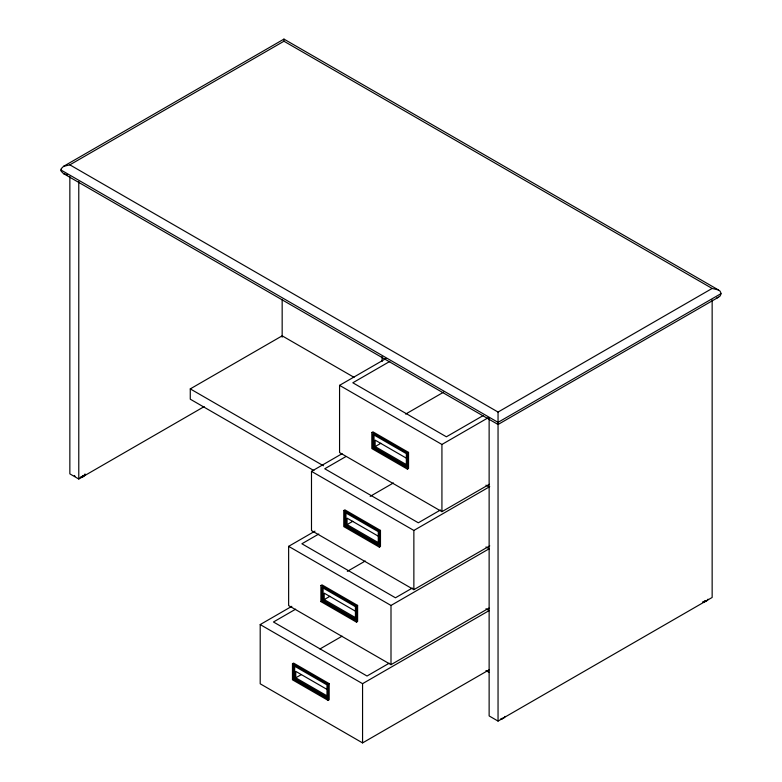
<?xml version="1.0" encoding="UTF-8"?>
<svg xmlns="http://www.w3.org/2000/svg" width="782" height="782" viewBox="0 0 782 782"><rect width="100%" height="100%" fill="white"/><g stroke="black" fill="none" stroke-linecap="round" stroke-linejoin="round"><path stroke-width="1.17" d="M60.937 169.987L61.24 168.658L63.547 166.351L283.954 39.1L718.453 289.956C721.737 291.305 721.737 295.889 718.453 297.238L498.046 424.489L63.547 173.633L61.24 171.326L60.937 169.987L498.046 422.358L721.063 293.602M63.547 166.351L69.852 164.846L283.954 41.231L712.148 288.45L718.453 289.956M313.924 470.578L190.27 399.191L190.27 388.889L282.165 335.84L354.031 377.325M69.852 176.361L69.852 473.863L78.777 479.014L204.18 406.611M489.356 484.283L441.928 511.663L339.564 452.563L339.564 385.35L385.937 358.586M389.798 361.431L352.819 382.779L446.395 436.796L483.364 415.457M371.831 432.495L372.955 431.85L408.546 452.397L408.546 468.486L407.432 469.132L371.831 448.575L371.831 432.495L407.432 453.042L408.546 452.397M405.633 414.089L443.668 392.134M489.737 545.865L413.864 589.677L311.49 530.577L311.49 471.351L342.057 453.697M345.879 456.571L324.755 468.77L418.321 522.796L440.501 509.981M372.906 447.959L406.357 467.274L406.357 453.658L372.906 434.342L372.906 447.959L374.021 447.314L407.471 466.629M406.357 458.164L375.135 440.139L375.135 446.581L380.873 443.267M339.564 385.35L441.928 444.459L488.3 417.686M69.852 164.846L498.046 412.055L712.148 288.45M343.767 510.509L344.882 509.864L380.472 530.411L380.472 546.501L379.358 547.136L343.767 526.589L343.767 510.509L379.358 531.056L380.472 530.411M370.169 496.375L393.414 482.953M344.833 512.357L378.283 531.672L378.283 545.289L344.833 525.973L344.833 512.357L345.947 511.711L345.947 525.328L378.361 544.037M489.004 608.093L391 664.68L288.636 605.581L288.636 546.344L314.98 531.134M318.792 534.018L301.891 543.773L395.457 597.79L412.358 588.035M378.283 536.178L347.061 518.153L347.061 524.585L352.799 521.281M344.833 525.973L345.947 525.328M311.49 471.351L413.864 530.45L489.737 486.639M320.903 585.503L322.018 584.868L357.609 605.415L357.609 621.495L356.494 622.14L320.903 601.593L320.903 585.503L356.494 606.06L357.609 605.415M347.316 571.378L365.272 561.007M489.024 669.891L362.565 742.9L260.201 683.8L260.201 624.574L291.813 606.314M295.635 609.188L273.456 621.993L367.022 676.019L389.211 663.204M320.903 601.593L323.093 600.332L356.543 619.647M355.429 611.182L324.207 593.157L324.207 599.589L329.936 596.285M288.636 546.344L391 605.454L489.004 548.866M292.468 663.732L293.582 663.087L329.173 683.634L329.173 699.724L328.059 700.359L292.468 679.812L292.468 663.732L328.059 684.279L329.173 683.634M319.936 648.982L342.115 636.177M293.543 665.58L326.993 684.895L326.993 698.512L293.543 679.196L293.543 665.58L294.658 664.935M293.543 679.196L294.658 678.551L327.062 697.261M326.993 689.401L295.772 671.376L295.772 677.818L301.51 674.504M260.201 624.574L362.565 683.673L489.024 610.654M489.131 418.409L489.131 715.931L498.046 721.082L712.148 597.468L712.148 299.965M716.605 298.059L718.453 297.238M67.545 174.963L63.547 173.633M485.964 485.163L489.131 486.99M375.135 446.581L406.357 464.606M485.964 546.97L489.131 548.798M190.27 388.889L323.435 465.769M347.061 524.585L378.283 542.62M485.964 608.777L489.131 610.605M485.964 670.575L489.131 672.403M324.207 599.589L355.429 617.614M295.772 677.818L326.993 695.843M498.046 412.055L498.046 721.082M441.928 444.459L441.928 511.663M413.864 530.45L413.864 589.677M407.432 453.042L407.432 469.132M391 605.454L391 664.68M382.075 356.621L382.075 361.499M379.358 531.056L379.358 547.136M374.021 434.841L374.021 447.314M362.565 683.673L362.565 742.9M356.494 606.06L356.494 622.14M328.059 684.279L328.059 700.359M323.093 587.849L323.093 600.332M294.658 666.068L294.658 678.551M283.954 39.1L283.954 41.231M282.165 299.408L282.165 337.198M78.777 181.512L78.777 479.014M84.994 473.931A5.552 3.206 0 0 1 80.126 477.489M75.033 476.218A5.552 3.206 0 0 1 74.319 475.485M83.254 476.023A3.91 2.258 0 0 1 80.497 477.616M84.583 474.723A5.552 3.206 0 0 1 83.84 475.446M82.677 475.935A3.304 1.906 0 0 1 82.345 476.394M81.817 476.785A3.304 1.906 0 0 1 81.133 477.088M82.677 475.652A3.304 1.906 0 0 1 82.345 476.111M81.817 476.502A3.304 1.906 0 0 1 81.133 476.805M505.064 716.371A5.552 3.206 0 0 1 501.614 718.883M502.953 718.159A3.91 2.258 0 0 1 500.578 719.215M501.907 718.384A3.304 1.906 0 0 1 501.223 718.687M708.003 599.198A5.552 3.206 0 0 1 703.155 601.915M706.293 600.449A3.91 2.258 0 0 1 702.519 602.12M705.374 600.82A3.304 1.906 0 0 1 704.171 601.514M704.856 600.928A3.304 1.906 0 0 1 704.171 601.231M355.429 606.676L321.979 587.36L321.979 600.977L355.429 620.292L355.429 606.676"/></g></svg>
